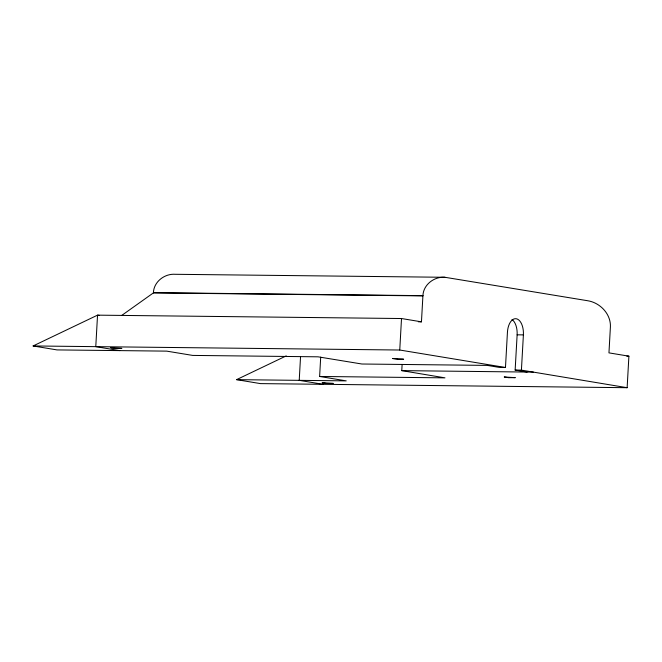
<?xml version="1.0" encoding="UTF-8"?>
<svg xmlns="http://www.w3.org/2000/svg" width="662" height="662" viewBox="0 0 662 662"><rect width="100%" height="100%" fill="white"/><g stroke="black" fill="none" stroke-linecap="round" stroke-linejoin="round"><path stroke-width="0.99" d="M300.531 356.967L299.224 380.352L323.155 384.316M286.257 355.883L236.549 379.649L346.226 380.873L319.622 376.463L320.698 357.149M505.47 367.484L399.757 350.024L401.511 318.53L97.537 315.153L33.1 345.953L57.04 349.917L166.725 351.133L192.65 355.411L318 356.818L361.891 364.009L487.24 365.399L499.206 367.377L505.47 367.484L507.44 332.25A14.878 8.018 -89.4 0 1 516.244 318.745A14.878 8.018 -89.4 0 1 523.394 334.889L521.416 370.124L627.137 387.7L628.9 356.173L608.957 352.871L610.405 326.929C611.018 314.086 600.186 302.766 587.839 300.763L444.955 277.287L175.447 274.3C164.664 273.398 153.7 281.739 153.402 292.894L121.659 315.484M319.622 376.463L444.972 377.853L401.768 370.629L402.115 364.472M418.359 321.79L421.454 321.831L422.91 295.889C423.208 284.734 434.173 276.385 444.955 277.287M533.382 372.127L527.109 372.052L515.144 370.058L517.13 334.823A14.878 8.018 -89.4 0 0 512.016 319.523M153.435 292.662L422.935 295.649M153.402 292.894L422.91 295.889M517.13 334.823L523.394 334.889M33.1 345.953L399.757 350.024M626.831 356.148L628.9 356.173M515.144 370.058L521.416 370.124M401.768 370.629L527.109 372.052M627.137 387.7L260.48 383.612L236.549 379.649M401.511 318.53L421.454 321.831M99.532 315.484L97.537 315.153L95.775 346.648L119.714 350.612M322.278 382.744L326.507 383.447L333.284 383.422L322.278 382.744M504.312 376.984L508.548 377.688L515.317 377.663L504.312 376.984M110.852 347.732L115.08 348.435L121.858 348.411L110.852 347.732M392.624 358.523L398.301 359.309L403.63 359.201L392.624 358.523"/></g></svg>
